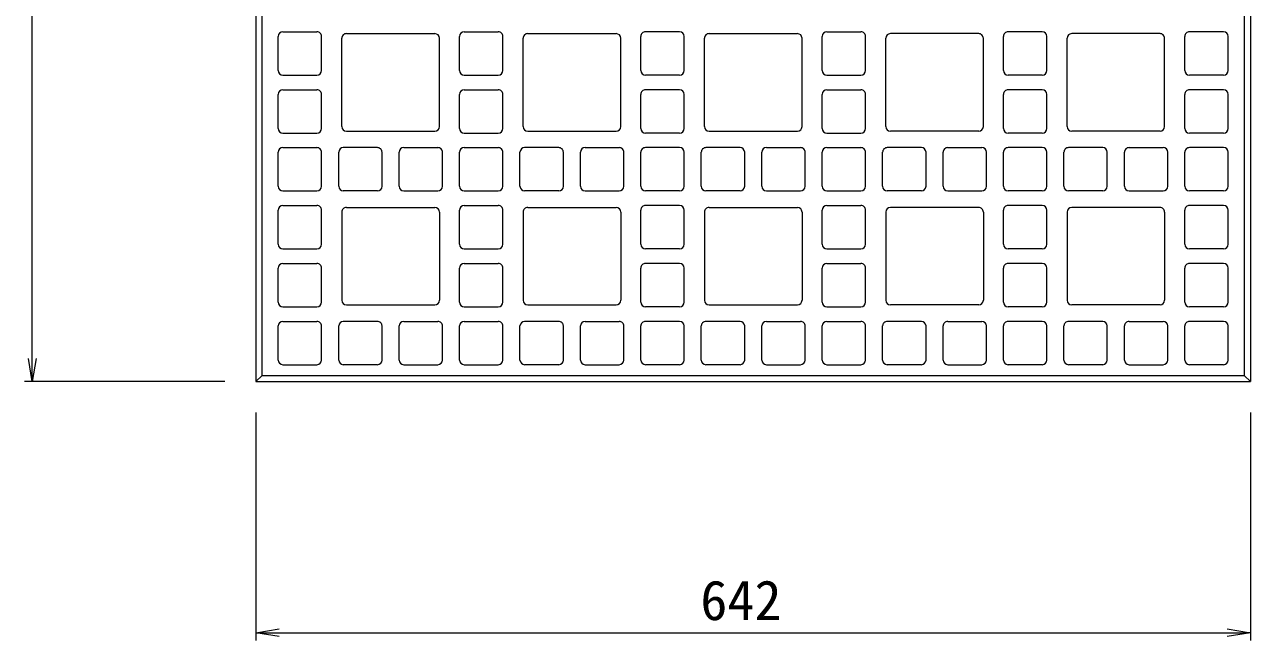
# Model space of a CAD drawing. Units: millimetres on the paper, with parts at other scales. Extents: x 0 to 841, y 0 to 594.
# Drawn here: x 450.6 to 529.7, y 158.4 to 198.2 of the extents above; entities that cross this region are included whole.
import ezdxf
from ezdxf.enums import TextEntityAlignment as Align

# ---------------------------------------------------------------- set-up
doc = ezdxf.new("R2010")
doc.units = ezdxf.units.MM
for name, color, linetype, lineweight in [('D-STR-DIM（寸法）', 7, 'Continuous', 18), ('D-STR-STR1（構造物）', 7, 'Continuous', 18), ('D-STR（構造物外形線）', 1, 'Continuous', 18)]:
    doc.layers.add(name, color=color, linetype=linetype, lineweight=lineweight)
doc.styles.add('ＭＳ ゴシック', font='')
doc.styles.get('ＭＳ ゴシック').set_extended_font_data('MS Gothic')

msp = doc.modelspace()

# ---------------------------------------------------------------- linework, layer by layer
at = {"layer": 'D-STR-DIM（寸法）'}
for p, q in [((451.055, 175.294), (451.055, 224.758)), ((451.055, 175.094), (450.805, 176.594)), ((451.305, 176.594), (451.055, 175.094)), ((463.489, 175.094), (450.555, 175.094)), ((451.055, 175.094), (451.055, 175.294)), ((465.489, 173.094), (465.489, 158.374)), ((529.665, 173.094), (529.665, 158.374)), ((465.489, 158.874), (466.989, 159.124)), ((528.165, 159.124), (529.665, 158.874)), ((465.489, 158.874), (465.689, 158.874)), ((466.989, 158.624), (465.489, 158.874)), ((465.689, 158.874), (529.465, 158.874)), ((529.665, 158.874), (528.165, 158.624)), ((529.665, 158.874), (529.465, 158.874))]:
    msp.add_line(p, q, dxfattribs=at)
at = {"layer": 'D-STR-STR1（構造物）'}
for p, q in [((466.927, 195.186), (466.927, 197.386)), ((467.227, 197.686), (469.427, 197.686)), ((469.727, 195.186), (469.727, 197.386)), ((471.027, 191.566), (471.027, 197.266)), ((471.327, 197.566), (477.027, 197.566)), ((477.327, 191.566), (477.327, 197.266)), ((478.627, 195.186), (478.627, 197.386)), ((478.927, 197.686), (481.127, 197.686)), ((481.427, 195.186), (481.427, 197.386)), ((482.727, 191.566), (482.727, 197.266)), ((483.027, 197.566), (488.727, 197.566)), ((489.027, 191.566), (489.027, 197.266)), ((490.327, 195.186), (490.327, 197.386)), ((492.827, 197.686), (490.627, 197.686)), ((493.127, 195.186), (493.127, 197.386)), ((494.427, 191.566), (494.427, 197.266)), ((494.727, 197.566), (500.427, 197.566)), ((500.727, 191.566), (500.727, 197.266)), ((502.027, 195.186), (502.027, 197.386)), ((502.327, 197.686), (504.527, 197.686)), ((504.827, 195.186), (504.827, 197.386)), ((506.127, 191.566), (506.127, 197.266)), ((512.127, 197.566), (506.427, 197.566)), ((512.427, 191.566), (512.427, 197.266)), ((513.727, 195.186), (513.727, 197.386)), ((516.227, 197.686), (514.027, 197.686)), ((516.527, 195.186), (516.527, 197.386)), ((517.827, 191.566), (517.827, 197.266)), ((523.827, 197.566), (518.127, 197.566)), ((524.127, 191.566), (524.127, 197.266)), ((525.427, 195.186), (525.427, 197.386)), ((527.927, 197.686), (525.727, 197.686)), ((528.227, 195.186), (528.227, 197.386)), ((467.227, 194.886), (469.427, 194.886)), ((478.927, 194.886), (481.127, 194.886)), ((492.827, 194.886), (490.627, 194.886)), ((502.327, 194.886), (504.527, 194.886)), ((516.227, 194.886), (514.027, 194.886)), ((527.927, 194.886), (525.727, 194.886)), ((467.227, 193.946), (469.427, 193.946)), ((478.927, 193.946), (481.127, 193.946)), ((492.827, 193.946), (490.627, 193.946)), ((502.327, 193.946), (504.527, 193.946)), ((516.227, 193.946), (514.027, 193.946)), ((527.927, 193.946), (525.727, 193.946)), ((466.927, 191.446), (466.927, 193.646)), ((469.727, 191.446), (469.727, 193.646)), ((478.627, 191.446), (478.627, 193.646)), ((481.427, 191.446), (481.427, 193.646)), ((490.327, 191.446), (490.327, 193.646)), ((493.127, 191.446), (493.127, 193.646)), ((502.027, 191.446), (502.027, 193.646)), ((504.827, 191.446), (504.827, 193.646)), ((513.727, 191.446), (513.727, 193.646)), ((516.527, 191.446), (516.527, 193.646)), ((525.427, 191.446), (525.427, 193.646)), ((528.227, 191.446), (528.227, 193.646)), ((467.227, 191.146), (469.427, 191.146)), ((471.327, 191.266), (477.027, 191.266)), ((478.927, 191.146), (481.127, 191.146)), ((483.027, 191.266), (488.727, 191.266)), ((492.827, 191.146), (490.627, 191.146)), ((494.727, 191.266), (500.427, 191.266)), ((502.327, 191.146), (504.527, 191.146)), ((512.127, 191.266), (506.427, 191.266)), ((516.227, 191.146), (514.027, 191.146)), ((523.827, 191.266), (518.127, 191.266)), ((527.927, 191.146), (525.727, 191.146)), ((466.927, 187.706), (466.927, 189.906)), ((467.227, 190.206), (469.427, 190.206)), ((469.727, 187.706), (469.727, 189.906)), ((470.827, 187.706), (470.827, 189.906)), ((473.327, 190.206), (471.127, 190.206)), ((473.627, 187.706), (473.627, 189.906)), ((474.727, 187.706), (474.727, 189.906)), ((475.027, 190.206), (477.227, 190.206)), ((477.527, 187.706), (477.527, 189.906)), ((478.627, 187.706), (478.627, 189.906)), ((478.927, 190.206), (481.127, 190.206)), ((481.427, 187.706), (481.427, 189.906)), ((482.527, 187.706), (482.527, 189.906)), ((485.027, 190.206), (482.827, 190.206)), ((485.327, 187.706), (485.327, 189.906)), ((486.427, 187.706), (486.427, 189.906)), ((486.727, 190.206), (488.927, 190.206)), ((489.227, 187.706), (489.227, 189.906)), ((490.327, 187.706), (490.327, 189.906)), ((492.827, 190.206), (490.627, 190.206)), ((493.127, 187.706), (493.127, 189.906)), ((494.227, 187.706), (494.227, 189.906)), ((496.727, 190.206), (494.527, 190.206)), ((497.027, 187.706), (497.027, 189.906)), ((498.127, 187.706), (498.127, 189.906)), ((498.427, 190.206), (500.627, 190.206)), ((500.927, 187.706), (500.927, 189.906)), ((502.027, 187.706), (502.027, 189.906)), ((502.327, 190.206), (504.527, 190.206)), ((504.827, 187.706), (504.827, 189.906)), ((505.927, 187.706), (505.927, 189.906)), ((508.427, 190.206), (506.227, 190.206)), ((508.727, 187.706), (508.727, 189.906)), ((509.827, 187.706), (509.827, 189.906)), ((510.127, 190.206), (512.327, 190.206)), ((512.627, 187.706), (512.627, 189.906)), ((513.727, 187.706), (513.727, 189.906)), ((516.227, 190.206), (514.027, 190.206)), ((516.527, 187.706), (516.527, 189.906)), ((517.627, 187.706), (517.627, 189.906)), ((520.127, 190.206), (517.927, 190.206)), ((520.427, 187.706), (520.427, 189.906)), ((521.527, 187.706), (521.527, 189.906)), ((521.827, 190.206), (524.027, 190.206)), ((524.327, 187.706), (524.327, 189.906)), ((525.427, 187.706), (525.427, 189.906)), ((527.927, 190.206), (525.727, 190.206)), ((528.227, 187.706), (528.227, 189.906)), ((467.227, 187.406), (469.427, 187.406)), ((473.327, 187.406), (471.127, 187.406)), ((475.027, 187.406), (477.227, 187.406)), ((478.927, 187.406), (481.127, 187.406)), ((485.027, 187.406), (482.827, 187.406)), ((486.727, 187.406), (488.927, 187.406)), ((492.827, 187.406), (490.627, 187.406)), ((496.727, 187.406), (494.527, 187.406)), ((498.427, 187.406), (500.627, 187.406)), ((502.327, 187.406), (504.527, 187.406)), ((508.427, 187.406), (506.227, 187.406)), ((510.127, 187.406), (512.327, 187.406)), ((516.227, 187.406), (514.027, 187.406)), ((520.127, 187.406), (517.927, 187.406)), ((521.827, 187.406), (524.027, 187.406)), ((527.927, 187.406), (525.727, 187.406)), ((466.927, 183.966), (466.927, 186.166)), ((467.227, 186.466), (469.427, 186.466)), ((469.727, 183.966), (469.727, 186.166)), ((471.027, 186.046), (471.027, 180.346)), ((471.327, 186.346), (477.027, 186.346)), ((477.327, 186.046), (477.327, 180.346)), ((478.627, 183.966), (478.627, 186.166)), ((478.927, 186.466), (481.127, 186.466)), ((481.427, 183.966), (481.427, 186.166)), ((482.727, 186.046), (482.727, 180.346)), ((483.027, 186.346), (488.727, 186.346)), ((489.027, 186.046), (489.027, 180.346)), ((490.327, 183.966), (490.327, 186.166)), ((492.827, 186.466), (490.627, 186.466)), ((493.127, 183.966), (493.127, 186.166)), ((494.427, 186.046), (494.427, 180.346)), ((494.727, 186.346), (500.427, 186.346)), ((500.727, 186.046), (500.727, 180.346)), ((502.027, 183.966), (502.027, 186.166)), ((502.327, 186.466), (504.527, 186.466)), ((504.827, 183.966), (504.827, 186.166)), ((506.127, 186.046), (506.127, 180.346)), ((512.127, 186.346), (506.427, 186.346)), ((512.427, 186.046), (512.427, 180.346)), ((513.727, 183.966), (513.727, 186.166)), ((516.227, 186.466), (514.027, 186.466)), ((516.527, 183.966), (516.527, 186.166)), ((517.827, 186.046), (517.827, 180.346)), ((523.827, 186.346), (518.127, 186.346)), ((524.127, 186.046), (524.127, 180.346)), ((525.427, 183.966), (525.427, 186.166)), ((527.927, 186.466), (525.727, 186.466)), ((528.227, 183.966), (528.227, 186.166)), ((467.227, 183.666), (469.427, 183.666)), ((478.927, 183.666), (481.127, 183.666)), ((492.827, 183.666), (490.627, 183.666)), ((502.327, 183.666), (504.527, 183.666)), ((516.227, 183.666), (514.027, 183.666)), ((527.927, 183.666), (525.727, 183.666)), ((466.927, 180.226), (466.927, 182.426)), ((467.227, 182.726), (469.427, 182.726)), ((469.727, 180.226), (469.727, 182.426)), ((478.627, 180.226), (478.627, 182.426)), ((478.927, 182.726), (481.127, 182.726)), ((481.427, 180.226), (481.427, 182.426)), ((490.327, 180.226), (490.327, 182.426)), ((492.827, 182.726), (490.627, 182.726)), ((493.127, 180.226), (493.127, 182.426)), ((502.027, 180.226), (502.027, 182.426)), ((502.327, 182.726), (504.527, 182.726)), ((504.827, 180.226), (504.827, 182.426)), ((513.727, 180.226), (513.727, 182.426)), ((516.227, 182.726), (514.027, 182.726)), ((516.527, 180.226), (516.527, 182.426)), ((525.427, 180.226), (525.427, 182.426)), ((527.927, 182.726), (525.727, 182.726)), ((528.227, 180.226), (528.227, 182.426)), ((467.227, 179.926), (469.427, 179.926)), ((471.327, 180.046), (477.027, 180.046)), ((478.927, 179.926), (481.127, 179.926)), ((483.027, 180.046), (488.727, 180.046)), ((492.827, 179.926), (490.627, 179.926)), ((494.727, 180.046), (500.427, 180.046)), ((502.327, 179.926), (504.527, 179.926)), ((512.127, 180.046), (506.427, 180.046)), ((516.227, 179.926), (514.027, 179.926)), ((523.827, 180.046), (518.127, 180.046)), ((527.927, 179.926), (525.727, 179.926)), ((467.227, 178.986), (469.427, 178.986)), ((473.327, 178.986), (471.127, 178.986)), ((475.027, 178.986), (477.227, 178.986)), ((478.927, 178.986), (481.127, 178.986)), ((485.027, 178.986), (482.827, 178.986)), ((486.727, 178.986), (488.927, 178.986)), ((492.827, 178.986), (490.627, 178.986)), ((496.727, 178.986), (494.527, 178.986)), ((498.427, 178.986), (500.627, 178.986)), ((502.327, 178.986), (504.527, 178.986)), ((508.427, 178.986), (506.227, 178.986)), ((510.127, 178.986), (512.327, 178.986)), ((516.227, 178.986), (514.027, 178.986)), ((520.127, 178.986), (517.927, 178.986)), ((521.827, 178.986), (524.027, 178.986)), ((527.927, 178.986), (525.727, 178.986)), ((466.927, 176.486), (466.927, 178.686)), ((469.727, 176.486), (469.727, 178.686)), ((470.827, 176.486), (470.827, 178.686)), ((473.627, 176.486), (473.627, 178.686)), ((474.727, 176.486), (474.727, 178.686)), ((477.527, 176.486), (477.527, 178.686)), ((478.627, 176.486), (478.627, 178.686)), ((481.427, 176.486), (481.427, 178.686)), ((482.527, 176.486), (482.527, 178.686)), ((485.327, 176.486), (485.327, 178.686)), ((486.427, 176.486), (486.427, 178.686)), ((489.227, 176.486), (489.227, 178.686)), ((490.327, 176.486), (490.327, 178.686)), ((493.127, 176.486), (493.127, 178.686)), ((494.227, 176.486), (494.227, 178.686)), ((497.027, 176.486), (497.027, 178.686)), ((498.127, 176.486), (498.127, 178.686)), ((500.927, 176.486), (500.927, 178.686)), ((502.027, 176.486), (502.027, 178.686)), ((504.827, 176.486), (504.827, 178.686)), ((505.927, 176.486), (505.927, 178.686)), ((508.727, 176.486), (508.727, 178.686)), ((509.827, 176.486), (509.827, 178.686)), ((512.627, 176.486), (512.627, 178.686)), ((513.727, 176.486), (513.727, 178.686)), ((516.527, 176.486), (516.527, 178.686)), ((517.627, 176.486), (517.627, 178.686)), ((520.427, 176.486), (520.427, 178.686)), ((521.527, 176.486), (521.527, 178.686)), ((524.327, 176.486), (524.327, 178.686)), ((525.427, 176.486), (525.427, 178.686)), ((528.227, 176.486), (528.227, 178.686)), ((467.227, 176.186), (469.427, 176.186)), ((473.327, 176.186), (471.127, 176.186)), ((475.027, 176.186), (477.227, 176.186)), ((478.927, 176.186), (481.127, 176.186)), ((485.027, 176.186), (482.827, 176.186)), ((486.727, 176.186), (488.927, 176.186)), ((492.827, 176.186), (490.627, 176.186)), ((496.727, 176.186), (494.527, 176.186)), ((498.427, 176.186), (500.627, 176.186)), ((502.327, 176.186), (504.527, 176.186)), ((508.427, 176.186), (506.227, 176.186)), ((510.127, 176.186), (512.327, 176.186)), ((516.227, 176.186), (514.027, 176.186)), ((520.127, 176.186), (517.927, 176.186)), ((521.827, 176.186), (524.027, 176.186)), ((527.927, 176.186), (525.727, 176.186))]:
    msp.add_line(p, q, dxfattribs=at)
for centre, start, end in [((467.227, 197.386), 90, 180), ((469.427, 197.386), 359.99999, 90), ((471.327, 197.266), 90, 180.00001), ((477.027, 197.266), 360, 90), ((478.927, 197.386), 90, 180), ((481.127, 197.386), 359.99999, 90), ((483.027, 197.266), 90, 180.00001), ((488.727, 197.266), 360, 90), ((490.627, 197.386), 90, 180.00001), ((492.827, 197.386), 360, 90), ((494.727, 197.266), 90, 180.00001), ((500.427, 197.266), 360, 90), ((502.327, 197.386), 90, 180), ((504.527, 197.386), 359.99999, 90), ((506.427, 197.266), 90, 180), ((512.127, 197.266), 359.99999, 90), ((514.027, 197.386), 90, 180.00001), ((516.227, 197.386), 360, 90), ((518.127, 197.266), 90, 180), ((523.827, 197.266), 359.99999, 90), ((525.727, 197.386), 90, 180.00001), ((527.927, 197.386), 360, 90), ((467.227, 195.186), 180, 270), ((469.427, 195.186), 270, 0), ((478.927, 195.186), 180, 270), ((481.127, 195.186), 270, 0), ((490.627, 195.186), 180, 270), ((492.827, 195.186), 270, 0), ((502.327, 195.186), 180, 270), ((504.527, 195.186), 270, 0), ((514.027, 195.186), 180, 270), ((516.227, 195.186), 270, 0), ((525.727, 195.186), 180, 270), ((527.927, 195.186), 270, 0), ((467.227, 193.646), 90, 180), ((469.427, 193.646), 359.99999, 90), ((478.927, 193.646), 90, 180), ((481.127, 193.646), 359.99999, 90), ((490.627, 193.646), 90, 180.00001), ((492.827, 193.646), 360, 90), ((502.327, 193.646), 90, 180), ((504.527, 193.646), 359.99999, 90), ((514.027, 193.646), 90, 180.00001), ((516.227, 193.646), 360, 90), ((525.727, 193.646), 90, 180.00001), ((527.927, 193.646), 360, 90), ((471.327, 191.566), 180, 270), ((477.027, 191.566), 270, 0), ((483.027, 191.566), 180, 270), ((488.727, 191.566), 270, 0), ((494.727, 191.566), 180, 270), ((500.427, 191.566), 270, 0), ((506.427, 191.566), 180, 270), ((512.127, 191.566), 270, 0), ((518.127, 191.566), 180, 270), ((523.827, 191.566), 270, 0), ((467.227, 191.446), 180, 270), ((469.427, 191.446), 270, 0), ((478.927, 191.446), 180, 270), ((481.127, 191.446), 270, 0), ((490.627, 191.446), 180, 270), ((492.827, 191.446), 270, 0), ((502.327, 191.446), 180, 270), ((504.527, 191.446), 270, 0), ((514.027, 191.446), 180, 270), ((516.227, 191.446), 270, 0), ((525.727, 191.446), 180, 270), ((527.927, 191.446), 270, 0), ((467.227, 189.906), 90, 180), ((469.427, 189.906), 359.99999, 90), ((471.127, 189.906), 90, 180), ((473.327, 189.906), 359.99999, 90), ((475.027, 189.906), 90, 180), ((477.227, 189.906), 359.99999, 90), ((478.927, 189.906), 90, 180), ((481.127, 189.906), 359.99999, 90), ((482.827, 189.906), 90, 180), ((485.027, 189.906), 359.99999, 90), ((486.727, 189.906), 90, 180), ((488.927, 189.906), 359.99999, 90), ((490.627, 189.906), 90, 180.00001), ((492.827, 189.906), 360, 90), ((494.527, 189.906), 90, 180.00001), ((496.727, 189.906), 360, 90), ((498.427, 189.906), 90, 180), ((500.627, 189.906), 359.99999, 90), ((502.327, 189.906), 90, 180), ((504.527, 189.906), 359.99999, 90), ((506.227, 189.906), 90, 180.00001), ((508.427, 189.906), 360, 90), ((510.127, 189.906), 90, 180.00001), ((512.327, 189.906), 360, 90), ((514.027, 189.906), 90, 180.00001), ((516.227, 189.906), 360, 90), ((517.927, 189.906), 90, 180.00001), ((520.127, 189.906), 360, 90), ((521.827, 189.906), 90, 180.00001), ((524.027, 189.906), 360, 90), ((525.727, 189.906), 90, 180.00001), ((527.927, 189.906), 360, 90), ((467.227, 187.706), 180, 270), ((469.427, 187.706), 270, 0), ((471.127, 187.706), 180, 270), ((473.327, 187.706), 270, 0), ((475.027, 187.706), 180, 270), ((477.227, 187.706), 270, 0), ((478.927, 187.706), 180, 270), ((481.127, 187.706), 270, 0), ((482.827, 187.706), 180, 270), ((485.027, 187.706), 270, 0), ((486.727, 187.706), 180, 270), ((488.927, 187.706), 270, 0), ((490.627, 187.706), 180, 270), ((492.827, 187.706), 270, 0), ((494.527, 187.706), 180, 270), ((496.727, 187.706), 270, 0), ((498.427, 187.706), 180, 270), ((500.627, 187.706), 270, 0), ((502.327, 187.706), 180, 270), ((504.527, 187.706), 270, 0), ((506.227, 187.706), 180, 270), ((508.427, 187.706), 270, 0), ((510.127, 187.706), 180, 270), ((512.327, 187.706), 270, 0), ((514.027, 187.706), 180, 270), ((516.227, 187.706), 270, 0), ((517.927, 187.706), 180, 270), ((520.127, 187.706), 270, 0), ((521.827, 187.706), 180, 270), ((524.027, 187.706), 270, 0), ((525.727, 187.706), 180, 270), ((527.927, 187.706), 270, 0), ((467.227, 186.166), 90, 180), ((469.427, 186.166), 359.99999, 90), ((471.327, 186.046), 90, 180.00001), ((477.027, 186.046), 360, 90), ((478.927, 186.166), 90, 180), ((481.127, 186.166), 359.99999, 90), ((483.027, 186.046), 90, 180.00001), ((488.727, 186.046), 360, 90), ((490.627, 186.166), 90, 180.00001), ((492.827, 186.166), 360, 90), ((494.727, 186.046), 90, 180.00001), ((500.427, 186.046), 360, 90), ((502.327, 186.166), 90, 180), ((504.527, 186.166), 359.99999, 90), ((506.427, 186.046), 90, 180), ((512.127, 186.046), 359.99999, 90), ((514.027, 186.166), 90, 180.00001), ((516.227, 186.166), 360, 90), ((518.127, 186.046), 90, 180), ((523.827, 186.046), 359.99999, 90), ((525.727, 186.166), 90, 180.00001), ((527.927, 186.166), 360, 90), ((467.227, 183.966), 180, 270), ((469.427, 183.966), 270, 0), ((478.927, 183.966), 180, 270), ((481.127, 183.966), 270, 0), ((490.627, 183.966), 180, 270), ((492.827, 183.966), 270, 0), ((502.327, 183.966), 180, 270), ((504.527, 183.966), 270, 0), ((514.027, 183.966), 180, 270), ((516.227, 183.966), 270, 0), ((525.727, 183.966), 180, 270), ((527.927, 183.966), 270, 0), ((467.227, 182.426), 90, 180), ((469.427, 182.426), 359.99999, 90), ((478.927, 182.426), 90, 180), ((481.127, 182.426), 359.99999, 90), ((490.627, 182.426), 90, 180.00001), ((492.827, 182.426), 360, 90), ((502.327, 182.426), 90, 180), ((504.527, 182.426), 359.99999, 90), ((514.027, 182.426), 90, 180.00001), ((516.227, 182.426), 360, 90), ((525.727, 182.426), 90, 180.00001), ((527.927, 182.426), 360, 90), ((467.227, 180.226), 180, 270), ((469.427, 180.226), 270, 0), ((471.327, 180.346), 180, 270), ((477.027, 180.346), 270, 0), ((478.927, 180.226), 180, 270), ((481.127, 180.226), 270, 0), ((483.027, 180.346), 180, 270), ((488.727, 180.346), 270, 0), ((490.627, 180.226), 180, 270), ((492.827, 180.226), 270, 0), ((494.727, 180.346), 180, 270), ((500.427, 180.346), 270, 0), ((502.327, 180.226), 180, 270), ((504.527, 180.226), 270, 0), ((506.427, 180.346), 180, 270), ((512.127, 180.346), 270, 0), ((514.027, 180.226), 180, 270), ((516.227, 180.226), 270, 0), ((518.127, 180.346), 180, 270), ((523.827, 180.346), 270, 0), ((525.727, 180.226), 180, 270), ((527.927, 180.226), 270, 0), ((467.227, 178.686), 90, 180), ((469.427, 178.686), 359.99999, 90), ((471.127, 178.686), 90, 180), ((473.327, 178.686), 359.99999, 90), ((475.027, 178.686), 90, 180), ((477.227, 178.686), 359.99999, 90), ((478.927, 178.686), 90, 180), ((481.127, 178.686), 359.99999, 90), ((482.827, 178.686), 90, 180), ((485.027, 178.686), 359.99999, 90), ((486.727, 178.686), 90, 180), ((488.927, 178.686), 359.99999, 90), ((490.627, 178.686), 90, 180.00001), ((492.827, 178.686), 360, 90), ((494.527, 178.686), 90, 180.00001), ((496.727, 178.686), 360, 90), ((498.427, 178.686), 90, 180), ((500.627, 178.686), 359.99999, 90), ((502.327, 178.686), 90, 180), ((504.527, 178.686), 359.99999, 90), ((506.227, 178.686), 90, 180.00001), ((508.427, 178.686), 360, 90), ((510.127, 178.686), 90, 180.00001), ((512.327, 178.686), 360, 90), ((514.027, 178.686), 90, 180.00001), ((516.227, 178.686), 360, 90), ((517.927, 178.686), 90, 180.00001), ((520.127, 178.686), 360, 90), ((521.827, 178.686), 90, 180.00001), ((524.027, 178.686), 360, 90), ((525.727, 178.686), 90, 180.00001), ((527.927, 178.686), 360, 90), ((467.227, 176.486), 180, 270), ((469.427, 176.486), 270, 0), ((471.127, 176.486), 180, 270), ((473.327, 176.486), 270, 0), ((475.027, 176.486), 180, 270), ((477.227, 176.486), 270, 0), ((478.927, 176.486), 180, 270), ((481.127, 176.486), 270, 0), ((482.827, 176.486), 180, 270), ((485.027, 176.486), 270, 0), ((486.727, 176.486), 180, 270), ((488.927, 176.486), 270, 0), ((490.627, 176.486), 180, 270), ((492.827, 176.486), 270, 0), ((494.527, 176.486), 180, 270), ((496.727, 176.486), 270, 0), ((498.427, 176.486), 180, 270), ((500.627, 176.486), 270, 0), ((502.327, 176.486), 180, 270), ((504.527, 176.486), 270, 0), ((506.227, 176.486), 180, 270), ((508.427, 176.486), 270, 0), ((510.127, 176.486), 180, 270), ((512.327, 176.486), 270, 0), ((514.027, 176.486), 180, 270), ((516.227, 176.486), 270, 0), ((517.927, 176.486), 180, 270), ((520.127, 176.486), 270, 0), ((521.827, 176.486), 180, 270), ((524.027, 176.486), 270, 0), ((525.727, 176.486), 180, 270), ((527.927, 176.486), 270, 0)]:
    msp.add_arc(centre, 0.3, start, end, dxfattribs=at)
at = {"layer": 'D-STR（構造物外形線）'}
for p, q in [((465.489, 224.958), (465.489, 175.094)), ((529.665, 224.958), (529.665, 175.094)), ((465.889, 175.494), (465.889, 224.558)), ((529.265, 224.558), (529.265, 175.494)), ((465.889, 175.494), (465.489, 175.094)), ((465.489, 175.094), (529.665, 175.094)), ((465.889, 175.494), (529.265, 175.494)), ((529.265, 175.494), (529.665, 175.094))]:
    msp.add_line(p, q, dxfattribs=at)

# ---------------------------------------------------------------- texts
at = {"layer": 'D-STR-DIM（寸法）', "style": 'ＭＳ ゴシック'}
msp.add_text('642', height=2.566, dxfattribs=at).set_placement((494.165, 158.924), align=Align.BOTTOM_LEFT)

doc.saveas('drawing.dxf')
